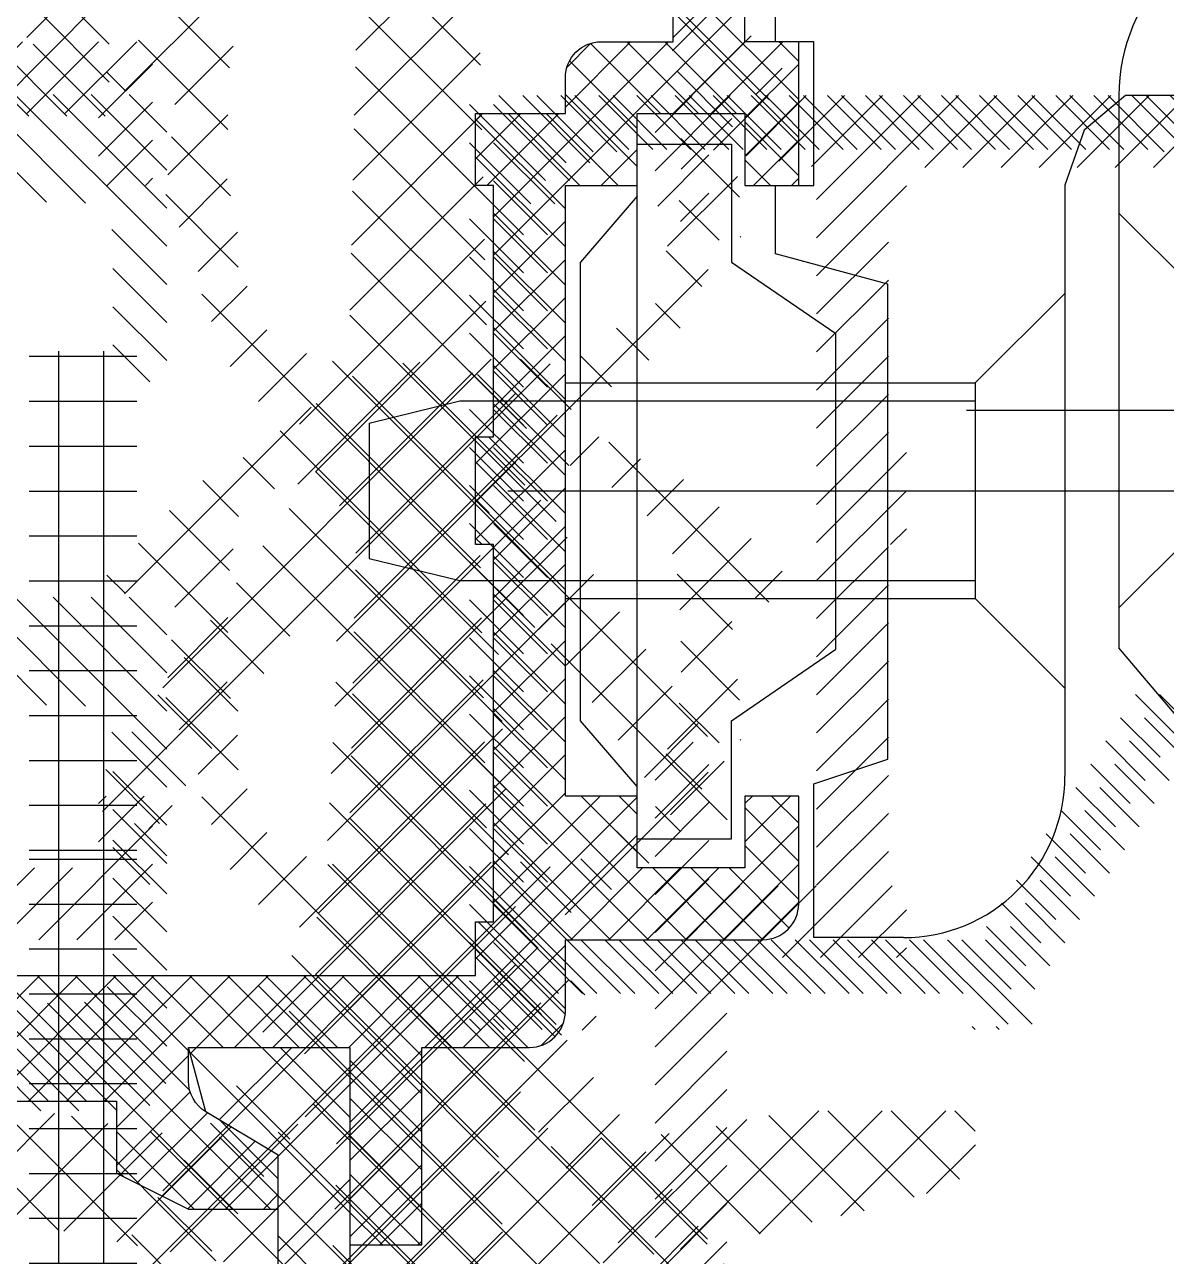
# Model space of a CAD drawing. Extents: x -0.04 to 2.29, y -0.5 to 2.03.
# Drawn here: x 1.30544 to 1.33724, y 0.11968 to 0.15398 of the extents above; entities that cross this region are included whole.
import ezdxf

# ---------------------------------------------------------------- set-up
doc = ezdxf.new("R2010")
doc.units = 0
doc.header["$LTSCALE"] = 0.1
for name, pattern in [('AUSGEZOGEN', [0]), ('USM-S25', [0]), ('USM-STRPUKLEIN', [0])]:
    doc.linetypes.add(name, pattern=pattern)
doc.layers.get('0').update_dxf_attribs({"linetype": 'AUSGEZOGEN'})
for name, color, linetype in [('AUSSEN35', 2, 'AUSGEZOGEN'), ('AUSSEN50', 1, 'AUSGEZOGEN'), ('SCHRAFF', 4, 'AUSGEZOGEN'), ('USM-SKLEIN25', 3, 'USM-S25'), ('USM-SPKLEIN25', 3, 'USM-STRPUKLEIN')]:
    doc.layers.add(name, color=color, linetype=linetype)

# ---------------------------------------------------------------- blocks, each defined once
blk = doc.blocks.new('*X')
at = {"color": 0}
for p, q in [((0.5449999999999999, 0.7433434521228264), (0.5476565478771731, 0.7459999999999997)), ((0.54715628036325, 0.7444390723142967), (0.548717208048953, 0.7459999999999997)), ((0.548277868220733, 0.7444999999999998), (0.5497778682207328, 0.7459999999999997)), ((0.5493385283925127, 0.7444999999999998), (0.5508385283925126, 0.7459999999999997)), ((0.5503991885642926, 0.7444999999999998), (0.5518991885642924, 0.7459999999999997)), ((0.5514598487360723, 0.7444999999999998), (0.5529598487360723, 0.7459999999999997)), ((0.5525205089078522, 0.7444999999999998), (0.554020508907852, 0.7459999999999997)), ((0.5535811690796321, 0.7444999999999998), (0.5550811690796319, 0.7459999999999997)), ((0.5546418292514118, 0.7444999999999997), (0.5561418292514118, 0.7459999999999997)), ((0.5557024894231917, 0.7444999999999997), (0.5572024894231915, 0.7459999999999997)), ((0.5567631495949714, 0.7444999999999997), (0.5582631495949714, 0.7459999999999997)), ((0.5578238097667513, 0.7444999999999997), (0.5593238097667512, 0.7459999999999997)), ((0.5588844699385311, 0.7444999999999997), (0.560384469938531, 0.7459999999999997)), ((0.5599451301103109, 0.7444999999999997), (0.5614451301103108, 0.7459999999999997)), ((0.5610057902820907, 0.7444999999999997), (0.5625057902820907, 0.7459999999999997)), ((0.5620664504538705, 0.7444999999999997), (0.5635664504538704, 0.7459999999999997)), ((0.5630629122909558, 0.7444358016653052), (0.5646271106256503, 0.7459999999999997)), ((0.5638143710658259, 0.7441266002683954), (0.5656877707974302, 0.7459999999999997)), ((0.5643876129195093, 0.743639181950299), (0.5664999999999999, 0.7457515690307895)), ((0.5647966692248308, 0.7429875780838407), (0.5664999999999999, 0.7446909088590097)), ((0.5649967711091427, 0.7421270197963727), (0.5664999999999999, 0.7436302486872299)), ((0.565, 0.7410695885154501), (0.5664999999999999, 0.7425695885154501)), ((0.565, 0.7400089283436703), (0.5664999999999999, 0.7415089283436702)), ((0.565, 0.7389482681718905), (0.5664999999999999, 0.7404482681718905)), ((0.565, 0.7378876080001107), (0.5664999999999999, 0.7393876080001106)), ((0.565, 0.7368269478283309), (0.5664999999999999, 0.7383269478283307)), ((0.565, 0.735766287656551), (0.5664999999999999, 0.737266287656551)), ((0.565, 0.7347056274847713), (0.5664999999999999, 0.7362056274847711)), ((0.565, 0.7336449673129914), (0.5664999999999999, 0.7351449673129913)), ((0.565, 0.7325843071412116), (0.5664999999999999, 0.7340843071412115)), ((0.565, 0.7315236469694318), (0.5664999999999999, 0.7330236469694317)), ((0.565, 0.730462986797652), (0.5664999999999999, 0.7319629867976518)), ((0.565, 0.7294023266258722), (0.5664999999999999, 0.7309023266258721)), ((0.565, 0.7283416664540924), (0.5664999999999999, 0.7298416664540922)), ((0.4636, 0.7277043827731754), (0.4656, 0.7297043827731754)), ((0.5466271106256503, 0.7279999999999996), (0.5479512475958964, 0.7293241369702458)), ((0.565, 0.7272810062823125), (0.5664999999999999, 0.7287810062823123)), ((0.4636, 0.7266437226013956), (0.4656, 0.7286437226013956)), ((0.5472691277033421, 0.7275813569059116), (0.5483662885326799, 0.7286785177352494)), ((0.5476841686401256, 0.7269357376709152), (0.5487813294694632, 0.728032898500253)), ((0.4637169375703842, 0.7256999999999999), (0.465716937570384, 0.7276999999999998)), ((0.464777597742164, 0.7256999999999999), (0.4667775977421638, 0.7276999999999998)), ((0.4658382579139438, 0.7256999999999999), (0.4678382579139437, 0.7276999999999998)), ((0.565, 0.7262203461105328), (0.5664999999999999, 0.7277203461105326)), ((0.5480992095769089, 0.7262901184359188), (0.5491963704062467, 0.7273872792652565)), ((0.5485142505136924, 0.7256444992009224), (0.54961141134303, 0.7267416600302601)), ((0.5650000000000001, 0.7251596859387529), (0.5664999999999999, 0.7266596859387527)), ((0.5489292914504758, 0.724998879965926), (0.5500264522798135, 0.7260960407952637)), ((0.5493443323872592, 0.7243532607309296), (0.5504414932165969, 0.7254504215602673)), ((0.5650000000000001, 0.7240990257669732), (0.5664999999999999, 0.7255990257669729)), ((0.5497593733240427, 0.7237076414959333), (0.5508565341533803, 0.7248048023252709)), ((0.5629616344048064, 0.7209999999999996), (0.5664999999999999, 0.7245383655951931)), ((0.550174414260826, 0.7230620222609369), (0.5512715750901637, 0.7241591830902745)), ((0.5505894551976095, 0.7224164030259403), (0.5516866160269471, 0.7235135638552781)), ((0.5640222945765863, 0.7209999999999996), (0.5664999999999999, 0.7234777054234133)), ((0.5510044961343928, 0.721770783790944), (0.5521016569637305, 0.7228679446202816)), ((0.5514195370711763, 0.7211251645559476), (0.5527943725152283, 0.7224999999999997)), ((0.5515, 0.7201449673129915), (0.5538550326870081, 0.7224999999999997)), ((0.553415692858788, 0.7209999999999996), (0.554915692858788, 0.7224999999999996)), ((0.5544763530305679, 0.7209999999999996), (0.5559763530305678, 0.7224999999999996)), ((0.5555370132023476, 0.7209999999999996), (0.5570370132023476, 0.7224999999999996)), ((0.5565976733741275, 0.7209999999999996), (0.5580976733741274, 0.7224999999999996)), ((0.5576583335459073, 0.7209999999999996), (0.5591583335459072, 0.7224999999999996)), ((0.5587189937176871, 0.7209999999999996), (0.560218993717687, 0.7224999999999996)), ((0.5597796538894669, 0.7209999999999996), (0.5612796538894668, 0.7224999999999996)), ((0.5608403140612468, 0.7209999999999996), (0.5623403140612466, 0.7224999999999996)), ((0.5619009742330265, 0.7209999999999996), (0.5634009742330265, 0.7224999999999996)), ((0.5645, 0.7204170452516336), (0.5664999999999999, 0.7224170452516334)), ((0.5651436149201459, 0.7199999999999996), (0.5664999999999999, 0.7213563850798537)), ((0.5662042750919256, 0.7199999999999996), (0.5664999999999999, 0.7202957249080738)), ((0.552415692858788, 0.7199999999999996), (0.5525, 0.7200843071412117)), ((0.4583468182474593, 0.7154504385222095), (0.4549483300650468, 0.7188489267046221)), ((0.4508019749959454, 0.7159670179409007), (0.4533395476211936, 0.7185045905661488)), ((0.4520205157576945, 0.7154177917496833), (0.4554206952928727, 0.7188179712848616)), ((0.4571830386741578, 0.7148464511425446), (0.4534836746315228, 0.7185458151851797)), ((0.4530195629214988, 0.7146490719605213), (0.4568273452061511, 0.7184568542451737)), ((0.4567321585402022, 0.7135295643235339), (0.4522758201808042, 0.7179859026829319)), ((0.4532585559623614, 0.7131202980484175), (0.4578351505022802, 0.7176968925883364)), ((0.4631725953034403, 0.712392428419195), (0.4579718987630448, 0.7175931249595906)), ((0.4567731970011139, 0.7117207589096559), (0.4511187944885599, 0.7173751614222099)), ((0.4532175175014498, 0.7113114926345395), (0.4588402360986932, 0.7169342112317829)), ((0.4452277599747901, 0.7121605698727117), (0.4496860941518157, 0.7166189040497373)), ((0.4507591710169028, 0.7159670179409007), (0.4499617687963155, 0.7167644201614878)), ((0.4496042476204484, 0.7153541743843886), (0.4488047431040711, 0.7161536789007659)), ((0.4589980765670965, 0.7153242847472199), (0.4598682281605053, 0.7161944363406287)), ((0.4486194384401037, 0.7145712166117671), (0.4476063156091842, 0.7155843394426865)), ((0.4599956956939, 0.714554136921057), (0.4609911819969395, 0.7155496232240965)), ((0.4479083971191758, 0.7135144909797285), (0.4466079409141839, 0.7148149471847204)), ((0.46025137542064, 0.7130420496948306), (0.46192254365897, 0.7147132179331606)), ((0.4477043008811754, 0.7119508202647625), (0.445720171819875, 0.7139349493260629)), ((0.4602999695011929, 0.7113228768224171), (0.4627849172068361, 0.7138078245280604)), ((0.4568142354620255, 0.7099119534957777), (0.4532662615270531, 0.7134599274307503)), ((0.4617753380043154, 0.7120219187653535), (0.4601488453579645, 0.7136484114117044)), ((0.4456003319750333, 0.7122870222179383), (0.4448577982720089, 0.7130295559209626)), ((0.4531764790405381, 0.7095026872206615), (0.4567426119761298, 0.7130688201562532)), ((0.4462351493435385, 0.7114001922884937), (0.4477807485680528, 0.7129457915130081)), ((0.4631467644477208, 0.7124019048159786), (0.4636649727990169, 0.7129201131672749)), ((0.462, 0.7080731598529185), (0.4662268401470816, 0.7123)), ((0.462, 0.7091338200246983), (0.4651661799753017, 0.7123)), ((0.462, 0.7101944801964781), (0.4641055198035219, 0.7123)), ((0.462, 0.711255140368258), (0.4630448596317421, 0.7123)), ((0.4642577022590593, 0.709270201940198), (0.4672875003188614, 0.7123)), ((0.4653481604906411, 0.7093), (0.4683481604906412, 0.7123)), ((0.447671308351529, 0.7102160458414426), (0.4462577859155402, 0.7116295682774315)), ((0.4568552739229372, 0.7081031480818998), (0.453227043928212, 0.711731378076625)), ((0.4619688965646805, 0.710060593252022), (0.4602930151299073, 0.7117364746867954)), ((0.4531354405796265, 0.7076938818067834), (0.4567818295749709, 0.7113402708021279)), ((0.4460415907831733, 0.7094388667751622), (0.447677486715845, 0.7110747627078339)), ((0.4602227476267288, 0.7094778879949867), (0.461864392342531, 0.7111195327107889)), ((0.4480461594336739, 0.7080734278063313), (0.4460989994496444, 0.7100205877903609)), ((0.4568963123838489, 0.7062943426680218), (0.4531878263293709, 0.7100028287224999)), ((0.4616538354751409, 0.7086078873885951), (0.4603119262688621, 0.7099497965948741)), ((0.4530944021187148, 0.7058850763929054), (0.456821047173812, 0.7096117214480027)), ((0.4466138593956351, 0.7082433684346576), (0.4477212229987888, 0.7093507320378113)), ((0.4600089685338812, 0.7074963419491727), (0.4620231788084267, 0.7095105522237183)), ((0.462, 0.7070124996811387), (0.463529798059802, 0.7085422977409407)), ((0.4460271562173256, 0.7083246640697133), (0.4460067563197773, 0.7083450639672616)), ((0.4583041527302104, 0.7031187353686938), (0.4531486087305298, 0.7082742793683746)), ((0.4611190389753979, 0.7073749169353721), (0.4600309591666591, 0.7084629967441107)), ((0.4470919071260513, 0.7069536492121075), (0.4480842337588185, 0.7079459758448746)), ((0.4519811204162599, 0.7030040277374842), (0.4568602647726531, 0.7078831720938774)), ((0.4508963243763797, 0.7034554959106593), (0.4469206490306015, 0.7074311712564373)), ((0.462, 0.7059518395093588), (0.4634999999999999, 0.7074518395093587)), ((0.4607498376097325, 0.7059763513480709), (0.4597600905271421, 0.7069660984306614)), ((0.4517405671164073, 0.6974601735787325), (0.4610247847554799, 0.7067443912178051)), ((0.4578496327129248, 0.701805488433013), (0.4531093911316886, 0.7065457300142494)), ((0.4476982942511333, 0.7057922693842231), (0.4483836348840495, 0.7064776100171393)), ((0.4511541408655692, 0.7004092812338271), (0.4568994823714942, 0.7061546227397522)), ((0.462, 0.704891179337579), (0.4634999999999999, 0.706391179337579)), ((0.448572925365268, 0.7048991335453915), (0.4494656584988293, 0.7057918666789527)), ((0.4602338931834438, 0.7047245288213932), (0.4592078555030805, 0.7057505665017566)), ((0.4624694808342007, 0.7042999999999999), (0.4634999999999999, 0.7053305191657991)), ((0.4637500000000001, 0.69115), (0.4637500000000001, 0.7051500000000002)), ((0.4650000000000001, 0.69115), (0.4650000000000001, 0.7051500000000002)), ((0.4469381670636737, 0.6944255404789652), (0.4573848874255217, 0.7048722608408132)), ((0.44960562145021, 0.7041640626773671), (0.4504596226092104, 0.7050180638363673)), ((0.450736747738223, 0.7035274220124136), (0.4521412781005576, 0.7049319523747483)), ((0.4637877620600399, 0.6923318251799653), (0.4513210274908481, 0.7047985597491573)), ((0.4621099191364286, 0.6957774350565429), (0.4529612677482505, 0.7049260864447211)), ((0.4594423446760131, 0.7037483103758577), (0.4581054172340473, 0.7050852378178234)), ((0.4628341368776555, 0.7049999999999998), (0.4658341368776555, 0.7049999999999998)), ((0.4628341368776555, 0.7037499999999999), (0.4658341368776555, 0.7037499999999999)), ((0.4628341368776555, 0.7024999999999999), (0.4658341368776555, 0.7024999999999999)), ((0.4572733204501551, 0.6970784998368839), (0.4522767419916371, 0.7020750782954018)), ((0.4527568021033895, 0.6967086416127484), (0.4578513513877061, 0.701803190897065)), ((0.4573194869038818, 0.6952645664301907), (0.4515760559079031, 0.7010079974261695)), ((0.4628341368776555, 0.7012499999999999), (0.4658341368776555, 0.7012499999999999)), ((0.4526582039537919, 0.6948422765101844), (0.4585892906942919, 0.7007733632506844)), ((0.4574180850534794, 0.6933982013276266), (0.4508452851422662, 0.6999710012388399)), ((0.4628341368776555, 0.7), (0.4658341368776555, 0.7)), ((0.4525596058041943, 0.6929759114076204), (0.4593200614599288, 0.6997363670633548)), ((0.4516430846442736, 0.6974054347838661), (0.4501145143766294, 0.6989340050515105)), ((0.4585670465713991, 0.6972155852218589), (0.4600508322255656, 0.6986993708760254)), ((0.4628341368776555, 0.6987499999999999), (0.4658341368776555, 0.6987499999999999)), ((0.4508714279290117, 0.6964093245461617), (0.4493837436109925, 0.6978970088641809)), ((0.4592927785895737, 0.6961735502870671), (0.4607816029912025, 0.6976623746886959)), ((0.4628341368776555, 0.6974999999999999), (0.4658341368776555, 0.6974999999999999)), ((0.4463853714817747, 0.6921049779440999), (0.4512883467929651, 0.6970079532552902)), ((0.4501456959108371, 0.69536728961137), (0.4486529728453556, 0.6968600126768515)), ((0.4600185106077483, 0.6951315153522754), (0.4615123737568394, 0.6966253785013664)), ((0.457516683203077, 0.6915318362250626), (0.4527358816290378, 0.6963126377991019)), ((0.4628341368776555, 0.6962499999999999), (0.4658341368776555, 0.6962499999999999)), ((0.4524815388307581, 0.6911300774812179), (0.4572841886519259, 0.6959327273023856)), ((0.4494199638926625, 0.6943252546765781), (0.4479222020797187, 0.6958230164895219)), ((0.460744242625923, 0.6940894804174835), (0.4622431445224763, 0.695588382314037)), ((0.4628341368776555, 0.695), (0.4658341368776555, 0.695)), ((0.4486942318744879, 0.6932832197417864), (0.4471914313140818, 0.6947860203021925)), ((0.4577826201823952, 0.6894981322927782), (0.4526471784177739, 0.6946335740573994)), ((0.4614699746440976, 0.6930474454826918), (0.4629739152881132, 0.6945513861267074)), ((0.4516485898634058, 0.6885293615608992), (0.4573728918631898, 0.6942536635606832)), ((0.4479684998563133, 0.6922411848069946), (0.446469412602877, 0.693740272060431)), ((0.4621957066622722, 0.6920054105479), (0.4636912372225558, 0.6935009411081837)), ((0.4628341368776555, 0.6937499999999999), (0.4658341368776555, 0.6937499999999999)), ((0.459319798518685, 0.686193187003522), (0.45255847520651, 0.6929545103156971)), ((0.4509993255281535, 0.6861123302726805), (0.4574615950744537, 0.6925745998189807)), ((0.4624959961059517, 0.6918558241810873), (0.4618499303751317, 0.6925018899119073)), ((0.4628341368776555, 0.6924999999999999), (0.4658341368776555, 0.6924999999999999)), ((0.462, 0.6911025971044413), (0.4628974028955588, 0.6920000000000001)), ((0.4619999999999999, 0.6900419369326615), (0.4634999999999999, 0.6915419369326614)), ((0.4581569498153308, 0.6855882687539099), (0.4524798616804688, 0.6912653568887719)), ((0.4628341368776555, 0.6912499999999999), (0.4658341368776555, 0.6912499999999999)), ((0.4520322188799634, 0.685377456671524), (0.4575151172376221, 0.6908603550291826)), ((0.4619999999999999, 0.6889812767608816), (0.4634999999999999, 0.6904812767608817)), ((0.4581443079324454, 0.6838331436838287), (0.4522843231743731, 0.6896931284419011)), ((0.4484309769936944, 0.6800084478322886), (0.4578178991147374, 0.6893953699533316)), ((0.4619999999999999, 0.6879206165891018), (0.4634999999999999, 0.6894206165891018)), ((0.449943533163929, 0.6797532370495569), (0.4585127823846894, 0.6883224862703172)), ((0.4604134336519525, 0.6797962510113553), (0.4516624959010012, 0.6885471887623067)), ((0.4619999999999999, 0.6868599564173219), (0.4634999999999999, 0.688359956417322)), ((0.458835772485131, 0.6796061452252106), (0.4507866383315468, 0.6876552793787949)), ((0.4503548580814601, 0.6872356297789535), (0.4507376447720156, 0.6876184164695089)), ((0.4515211943307506, 0.6795631312634121), (0.4594416086754941, 0.6874835456081556)), ((0.4619999999999999, 0.685799296245542), (0.4636592618400998, 0.687458558085642)), ((0.4620276859534693, 0.6847663220272316), (0.4642847950250258, 0.6870234310987883)), ((0.4624724809167376, 0.6841504568187201), (0.4653220240980175, 0.687)), ((0.4633826842697972, 0.6839999999999999), (0.4663826842697973, 0.687)), ((0.4504282175261553, 0.6862459332312199), (0.4500341802086494, 0.6866399705487257)), ((0.464443344441577, 0.6839999999999999), (0.4665, 0.6860566555584229)), ((0.4655040046133568, 0.6839999999999999), (0.4675040046133569, 0.686)), ((0.45725436841462, 0.6794197823427551), (0.4521450279623325, 0.6845291227950426)), ((0.453117374818884, 0.6793915447985791), (0.4579220243699244, 0.6841961943496195)), ((0.4394829885982119, 0.6834348281075708), (0.4400481604906411, 0.6839999999999999)), ((0.4399114535955485, 0.682095526151941), (0.4418159274436074, 0.6839999999999999)), ((0.4432253636627576, 0.681074418423853), (0.4402997820866107, 0.6839999999999999)), ((0.4411790085040101, 0.6815953141074362), (0.4435836943965738, 0.6839999999999999)), ((0.4454933107727872, 0.6805742382667896), (0.4420675490395771, 0.6839999999999999)), ((0.4425703406087406, 0.6812188792592003), (0.4452240183940972, 0.683872557044557)), ((0.4476853756358487, 0.6801499403566945), (0.4438353159925434, 0.6839999999999999)), ((0.4606264794917626, 0.6798295816595922), (0.4646512362770573, 0.683854338444887)), ((0.4628082874169694, 0.6802436226318327), (0.4665646647851366, 0.6839999999999999)), ((0.4650198424159204, 0.6806874106778172), (0.468332431738103, 0.6839999999999999)), ((0.4677573665959067, 0.6812911528322331), (0.4651249908571297, 0.6839235285710101)), ((0.4440186851266559, 0.6808994568241492), (0.4466905205127181, 0.6835712922102114)), ((0.4498370100178476, 0.6797660729276619), (0.4458386804465456, 0.6837644024989641)), ((0.4555939482763749, 0.679312435528034), (0.4513869455928444, 0.6835194382115645)), ((0.4619052063764282, 0.6800722452398462), (0.4583448838171522, 0.6836325677991222)), ((0.4663090220779915, 0.6809717303971821), (0.463635542491635, 0.6836452099835384)), ((0.4454670296445712, 0.6805800343890982), (0.4482284296563926, 0.6833414344009197)), ((0.4469451709624984, 0.680290408754059), (0.4499014936500739, 0.6832467314416345)), ((0.4518469746740514, 0.6795238752244246), (0.4480005683265962, 0.68337028157188)), ((0.4537988356888507, 0.6793397811625919), (0.4498914850091409, 0.6832471318423016)), ((0.4548060325013052, 0.679312435528034), (0.4588991324249269, 0.6834055354516557)), ((0.4566340251115777, 0.6793726611853401), (0.4605251640205548, 0.6832638000943172)), ((0.4586078065542935, 0.6795786756750894), (0.4624573898027558, 0.6834282589235519)), ((0.4633910124076242, 0.6803542061616165), (0.4604831012182847, 0.6832621173509559)), ((0.4648606775600762, 0.6806523079621309), (0.4621266039775796, 0.6833863815446275)), ((0.4408323018913345, 0.6816997132423096), (0.4394735800654812, 0.683058435068163)), ((1.063, 0.1518929124411333), (1.0665, 0.1553929124411334)), ((1.305500000000001, 0.1536230534471145), (1.307500000000001, 0.1556230534471145)), ((1.063, 0.1508322522693534), (1.0665, 0.1543322522693535)), ((1.300500000000001, 0.1475623932753347), (1.307500000000001, 0.1545623932753346)), ((1.063, 0.1529535726129131), (1.063546427387087, 0.1534999999999999)), ((1.064728407902426, 0.1514999999999999), (1.066728407902426, 0.1534999999999999)), ((1.065789068074206, 0.1514999999999999), (1.067789068074206, 0.1534999999999999)), ((1.066849728245986, 0.1514999999999999), (1.068802786619441, 0.1534530583734551)), ((1.300500000000001, 0.1486230534471146), (1.305376946552886, 0.1534999999999999)), ((1.302500000000001, 0.1516837136188945), (1.304316286381106, 0.1534999999999999)), ((1.302541831755076, 0.1527862055457492), (1.303213794454251, 0.153458168244925)), ((1.305498266896446, 0.1514999999999999), (1.307500000000001, 0.1535017331035548)), ((1.306558927068225, 0.1514999999999999), (1.308558927068225, 0.1534999999999999)), ((1.0675, 0.1510896115822341), (1.069381873849756, 0.1529714854319907)), ((1.307500000000001, 0.1513804127599953), (1.309000000000001, 0.1528804127599953)), ((1.0675, 0.1500289514104542), (1.0695, 0.1520289514104542)), ((1.323, 0.1499098500115178), (1.325090149988482, 0.1519999999999997)), ((1.323, 0.1509705101832977), (1.324029489816702, 0.1519999999999997)), ((1.324629265851653, 0.150478455691391), (1.326150810160262, 0.1519999999999997)), ((1.325538403141751, 0.1503269328097082), (1.327211470332042, 0.1519999999999997)), ((1.326447540431847, 0.1501754099280254), (1.328272130503822, 0.1519999999999997)), ((1.327356677721944, 0.1500238870463426), (1.329332790675601, 0.1519999999999997)), ((1.3275, 0.1480458889808386), (1.331454111019161, 0.1519999999999997)), ((1.3275, 0.1491065491526184), (1.330393450847381, 0.1519999999999997)), ((1.330514771190941, 0.1499999999999996), (1.332514771190941, 0.1519999999999997)), ((1.331575431362721, 0.1499999999999996), (1.333575431362721, 0.1519999999999997)), ((1.3326360915345, 0.1499999999999996), (1.334636091534501, 0.1519999999999998)), ((1.33369675170628, 0.1499999999999996), (1.33569675170628, 0.1519999999999998)), ((1.33475741187806, 0.1499999999999996), (1.33675741187806, 0.1519999999999998)), ((1.33581807204984, 0.1499999999999996), (1.33781807204984, 0.1519999999999998)), ((1.33687873222162, 0.1499999999999996), (1.33887873222162, 0.1519999999999998)), ((1.307500000000001, 0.1503197525882154), (1.309000000000001, 0.1518197525882154)), ((1.063, 0.1497715920975736), (1.0645, 0.1512715920975738)), ((1.068031708761325, 0.1494999999999999), (1.070031708761325, 0.1514999999999999)), ((1.069092368933105, 0.1494999999999999), (1.071092368933105, 0.1514999999999999)), ((1.0695, 0.1488469708951148), (1.072, 0.1513469708951147)), ((1.300000000000001, 0.1502443737906743), (1.301255626209326, 0.1514999999999999)), ((1.300000000000001, 0.1513050339624541), (1.300194966037546, 0.1514999999999999)), ((1.300316286381106, 0.1494999999999999), (1.302316286381106, 0.1514999999999999)), ((1.307740907583565, 0.1494999999999999), (1.309000000000001, 0.1507590924164356)), ((1.0695, 0.147786310723335), (1.072, 0.1502863107233349)), ((1.303498266896446, 0.1494999999999999), (1.304500000000001, 0.1505017331035549)), ((1.323075405080131, 0.1489245949198688), (1.3245, 0.1503491898397377)), ((1.063789068074206, 0.1494999999999999), (1.0645, 0.150210931925794)), ((1.308801567755345, 0.1494999999999999), (1.309000000000001, 0.1496984322446559)), ((1.323711470332042, 0.1484999999999999), (1.3245, 0.1492885296679579)), ((1.3275, 0.1469852288090588), (1.33, 0.149485228809059)), ((1.0695, 0.1467256505515553), (1.0715, 0.1487256505515554)), ((1.300500000000001, 0.1465017331035549), (1.302500000000001, 0.1485017331035549)), ((1.3275, 0.145924568637279), (1.3295, 0.1479245686372792)), ((1.0695, 0.1456649903797754), (1.0715, 0.1476649903797755)), ((1.300500000000001, 0.1454410729317752), (1.302500000000001, 0.1474410729317752)), ((1.3275, 0.1448639084654991), (1.3295, 0.1468639084654993)), ((1.0695, 0.1446043302079955), (1.0715, 0.1466043302079956)), ((1.300500000000001, 0.1443804127599953), (1.302500000000001, 0.1463804127599953)), ((1.3275, 0.1438032482937194), (1.3295, 0.1458032482937196)), ((1.0695, 0.1435436700362157), (1.0715, 0.1455436700362158)), ((1.300500000000001, 0.1433197525882154), (1.302500000000001, 0.1453197525882154)), ((1.3275, 0.1427425881219396), (1.3295, 0.1447425881219397)), ((1.0695, 0.142483009864436), (1.0715, 0.1444830098644361)), ((1.300000000000001, 0.1417590924164356), (1.302500000000001, 0.1442590924164356)), ((1.0695, 0.1414223496926561), (1.0715, 0.1434223496926562)), ((1.3275, 0.1416819279501597), (1.3295, 0.1436819279501599)), ((1.300000000000001, 0.1406984322446559), (1.302500000000001, 0.1431984322446559)), ((1.0695, 0.1403616895208763), (1.071638310479124, 0.1424999999999999)), ((1.3275, 0.1406212677783799), (1.3295, 0.14262126777838)), ((1.300000000000001, 0.139637772072876), (1.302500000000001, 0.142137772072876)), ((1.3275, 0.1395606076066001), (1.33, 0.1420606076066002)), ((1.0695, 0.1393010293490964), (1.072, 0.1418010293490964)), ((1.300500000000001, 0.1390771119010961), (1.302500000000001, 0.1410771119010961)), ((1.3275, 0.1384999474348203), (1.33, 0.1409999474348204)), ((1.0695, 0.1382403691773167), (1.072, 0.1407403691773166)), ((1.300500000000001, 0.1380164517293163), (1.302500000000001, 0.1400164517293163)), ((1.329560712736959, 0.1394999999999996), (1.33, 0.1399392872630405)), ((1.071820290994463, 0.1394999999999999), (1.072, 0.1396797090055368)), ((1.3275, 0.1374392872630404), (1.3295, 0.1394392872630405)), ((1.0695, 0.1371797090055368), (1.0715, 0.1391797090055368)), ((1.300500000000001, 0.1369557915575366), (1.302500000000001, 0.1389557915575366)), ((1.3275, 0.1363786270912606), (1.3295, 0.1383786270912606)), ((1.0695, 0.136119048833757), (1.0715, 0.138119048833757)), ((1.300500000000001, 0.1358951313857567), (1.302500000000001, 0.1378951313857567)), ((1.3275, 0.1353179669194809), (1.3295, 0.1373179669194809)), ((1.0695, 0.1350583886619771), (1.0715, 0.1370583886619771)), ((1.300500000000001, 0.1348344712139768), (1.302500000000001, 0.1368344712139768)), ((1.3275, 0.134257306747701), (1.3295, 0.1362573067477011)), ((1.0695, 0.1339977284901974), (1.0715, 0.1359977284901974)), ((1.300500000000001, 0.133773811042197), (1.302500000000001, 0.135773811042197)), ((1.3275, 0.1331966465759211), (1.3295, 0.1351966465759212)), ((1.0695, 0.1329370683184175), (1.0715, 0.1349370683184175)), ((1.300500000000001, 0.1327131508704173), (1.302500000000001, 0.1347131508704173)), ((1.3275, 0.1321359864041413), (1.3295, 0.1341359864041413)), ((1.066123591853362, 0.1284999999999999), (1.0715, 0.1338764081466377)), ((1.323, 0.1329392872630405), (1.32406071273696, 0.134)), ((1.300500000000001, 0.1316524906986374), (1.302500000000001, 0.1336524906986374)), ((1.323, 0.1318786270912607), (1.3245, 0.1333786270912604)), ((1.3275, 0.1310753262323616), (1.3295, 0.1330753262323616)), ((1.067184252025142, 0.1284999999999999), (1.0715, 0.1328157479748578)), ((1.063, 0.131740369177317), (1.063759630822683, 0.1324999999999999)), ((1.0675, 0.1309370683184177), (1.069062931681582, 0.1324999999999999)), ((1.0675, 0.1319977284901976), (1.068002271509802, 0.1324999999999999)), ((1.300000000000001, 0.1279705101832982), (1.3045, 0.1324705101832978)), ((1.300500000000001, 0.1305918305268576), (1.302500000000001, 0.1325918305268576)), ((1.300500000000001, 0.1295311703550777), (1.303468829644923, 0.1324999999999999)), ((1.307500000000001, 0.1322885296679582), (1.307711470332042, 0.1324999999999999)), ((1.307500000000001, 0.1312278694961785), (1.308772130503822, 0.1324999999999999)), ((1.063, 0.1306797090055372), (1.0645, 0.1321797090055372)), ((1.323, 0.1308179669194809), (1.3245, 0.1323179669194808)), ((1.068244912196922, 0.1284999999999999), (1.0715, 0.1317550878030781)), ((1.3275, 0.1300146660605817), (1.3295, 0.1320146660605818)), ((1.298590149988482, 0.1254999999999999), (1.3045, 0.131409850011518)), ((1.305832790675602, 0.1284999999999999), (1.309, 0.1316672093243985)), ((1.063, 0.1296190488337573), (1.0645, 0.1311190488337574)), ((1.323, 0.1297573067477011), (1.3245, 0.1312573067477009)), ((1.069305572368701, 0.1284999999999999), (1.0715, 0.1306944276312983)), ((1.326545994111198, 0.128), (1.3295, 0.1309540058888019)), ((1.063264301818195, 0.1288226904801721), (1.064941611338023, 0.1304999999999999)), ((1.064002271509802, 0.1284999999999999), (1.066002271509802, 0.1304999999999999)), ((1.065062931681582, 0.1284999999999999), (1.067062931681582, 0.1304999999999999)), ((1.302650810160262, 0.1284999999999999), (1.304650810160262, 0.1304999999999999)), ((1.303711470332042, 0.1284999999999999), (1.305711470332042, 0.1304999999999999)), ((1.304772130503822, 0.1284999999999999), (1.306772130503822, 0.1304999999999999)), ((1.306893450847382, 0.1284999999999999), (1.309, 0.1306065491526186)), ((1.323, 0.1286966465759212), (1.3245, 0.130196646575921)), ((1.323, 0.1255146660605817), (1.327485333939418, 0.1299999999999999)), ((1.323, 0.1265753262323616), (1.326424673767638, 0.1299999999999999)), ((1.323, 0.1276359864041413), (1.325364013595859, 0.1299999999999999)), ((1.327606654282978, 0.1279999999999999), (1.329606654282978, 0.1299999999999999)), ((1.0695, 0.1276337674595186), (1.0715, 0.1296337674595184)), ((1.307954111019161, 0.1284999999999999), (1.309, 0.1295458889808388)), ((1.328667314454758, 0.1279999999999999), (1.33, 0.1293326855452424)), ((1.0695, 0.1265731072877387), (1.071926892712261, 0.1289999999999998)), ((1.299650810160262, 0.1254999999999999), (1.3025, 0.128349189839738)), ((1.329727974626538, 0.1279999999999999), (1.33, 0.1282720253734625)), ((1.069786697049607, 0.1257991441655656), (1.072, 0.1280124471159589)), ((1.070548213055821, 0.1254999999999999), (1.072548213055821, 0.1274999999999999)), ((1.071608873227601, 0.1254999999999999), (1.073608873227601, 0.1274999999999999)), ((1.072669533399381, 0.1254999999999999), (1.074669533399381, 0.1274999999999999)), ((1.0735, 0.1242091462570599), (1.07679085374294, 0.1274999999999999)), ((1.0735, 0.1252698064288398), (1.07573019357116, 0.1274999999999999)), ((1.07585151391472, 0.1254999999999999), (1.07785151391472, 0.1274999999999999)), ((1.0769121740865, 0.1254999999999999), (1.0789121740865, 0.1274999999999999)), ((1.077715474945399, 0.121), (1.084215474945399, 0.1274999999999999)), ((1.077972834258279, 0.1254999999999999), (1.07997283425828, 0.1274999999999999)), ((1.078776135117179, 0.121), (1.085276135117179, 0.1274999999999999)), ((1.079033494430059, 0.1254999999999999), (1.081033494430059, 0.1274999999999999)), ((1.079967275058922, 0.1243124602853029), (1.083154814773619, 0.1274999999999999)), ((1.08, 0.1254058453981609), (1.082094154601839, 0.1274999999999999)), ((1.082836795288959, 0.124), (1.086336795288958, 0.1274999999999999)), ((1.083897455460738, 0.124), (1.087397455460738, 0.1274999999999999)), ((1.281362227927125, 0.121), (1.287862227927125, 0.1274999999999999)), ((1.282422888098905, 0.121), (1.288922888098904, 0.1274999999999999)), ((1.286483548270684, 0.124), (1.289983548270684, 0.1274999999999999)), ((1.287544208442464, 0.124), (1.291044208442464, 0.1274999999999999)), ((1.288604868614244, 0.124), (1.292104868614244, 0.1274999999999999)), ((1.289665528786024, 0.124), (1.293165528786024, 0.1274999999999999)), ((1.292226188957804, 0.1254999999999999), (1.294226188957804, 0.1274999999999999)), ((1.293286849129583, 0.1254999999999999), (1.295286849129583, 0.1274999999999999)), ((1.294347509301363, 0.1254999999999999), (1.296347509301363, 0.1274999999999999)), ((1.295408169473143, 0.1254999999999999), (1.297408169473143, 0.1274999999999999)), ((1.296468829644923, 0.1254999999999999), (1.298468829644923, 0.1274999999999999)), ((1.2965, 0.1244705101832978), (1.299529489816702, 0.1274999999999999)), ((1.300711470332042, 0.1254999999999999), (1.3025, 0.1272885296679581)), ((1.323, 0.1244540058888019), (1.325, 0.1264540058888015)), ((1.301827162362015, 0.1255550318581929), (1.302444968141808, 0.1261728376379856)), ((1.0755, 0.1235574958276104), (1.07744250417239, 0.1254999999999999)), ((1.0755, 0.1209058453981609), (1.079964992710771, 0.1253708381089315)), ((1.29, 0.1232738110421969), (1.292, 0.1252738110421968)), ((1.292048232331136, 0.125322043373332), (1.292226188957804, 0.1254999999999999)), ((1.292861149617033, 0.1234833102297804), (1.294877839387253, 0.1254999999999999)), ((1.2965, 0.1234098500115179), (1.2985, 0.1254098500115179)), ((1.323, 0.123393345717022), (1.325, 0.1253933457170216)), ((1.0735, 0.1231484860852801), (1.0755, 0.12514848608528)), ((1.29, 0.1222131508704172), (1.292047742742482, 0.124260893612899)), ((1.2945, 0.1224705101832979), (1.2965, 0.1244705101832977)), ((1.2965, 0.1223491898397381), (1.2985, 0.124349189839738)), ((1.323, 0.1223326855452423), (1.325, 0.1243326855452419)), ((1.0735, 0.1220878259135002), (1.0755, 0.1240878259135002)), ((1.0775, 0.121845185226381), (1.079137036934047, 0.1234822221604283)), ((1.290565006200909, 0.1217174968995458), (1.292529693313352, 0.123682184011989)), ((1.079836795288959, 0.121), (1.082, 0.1231632047110414)), ((1.291272112982096, 0.1213639435089525), (1.293192605920715, 0.1232844364475716)), ((1.2965, 0.1212885296679582), (1.2985, 0.1232885296679582)), ((1.323, 0.1212720253734624), (1.325, 0.1232720253734621)), ((1.0735, 0.1210271657417205), (1.0755, 0.1230271657417205)), ((1.291979219763282, 0.1210103901183592), (1.293855518528077, 0.1228866888831541)), ((1.293029489816703, 0.121), (1.2945, 0.1224705101832978)), ((1.081794910921477, 0.1218974554607383), (1.082, 0.1221025445392617)), ((1.2965, 0.1202278694961785), (1.2985, 0.1222278694961784)), ((1.323, 0.1202113652016825), (1.325, 0.1222113652016823)), ((1.073533494430059, 0.1199999999999999), (1.0755, 0.1219665055699406)), ((1.2945, 0.1198188597538484), (1.2965, 0.1218188597538482)), ((1.294090149988482, 0.121), (1.2945, 0.1214098500115179)), ((1.297332790675602, 0.1199999999999999), (1.2985, 0.1211672093243986)), ((1.323, 0.1191507050299027), (1.325, 0.1211507050299025)), ((1.074594154601839, 0.1199999999999999), (1.0755, 0.1209058453981607)), ((1.073245805031289, 0.116), (1.0775, 0.1202541949687111)), ((1.298393450847382, 0.1199999999999999), (1.2985, 0.1201065491526187)), ((1.323, 0.118090044858123), (1.325, 0.1200900448581228))]:
    blk.add_line(p, q, dxfattribs=at)

msp = doc.modelspace()

# ---------------------------------------------------------------- linework, layer by layer
at = {"layer": 'AUSSEN35', "color": 0}
msp.add_lwpolyline([(1.314500000000001, 0.1184999999999999), (1.3165, 0.118), (1.327000000000001, 0.118, -0.4142135623730518), (1.327500000000001, 0.1175), (1.327500000000001, 0.1165, -0.4142135623731291), (1.327000000000001, 0.116), (1.316500000000001, 0.116), (1.314500000000001, 0.1155000000000001), (1.314500000000001, 0.1015000000000001), (1.310000000000001, 0.1015000000000001), (1.310485504244573, 0.1032913025467435), (1.312500000000001, 0.1045), (1.312500000000001, 0.1225), (1.310485504244573, 0.1237086974532566), (1.310000000000001, 0.1254999999999999), (1.314500000000001, 0.1254999999999999)], format="xyb", close=True, dxfattribs=at)
at = {"layer": 'AUSSEN50', "color": 0}
for points in [[(1.303500000000001, 0.124), (1.308000000000001, 0.124), (1.308000000000001, 0.122), (1.310000000000001, 0.121), (1.312500000000001, 0.121), (1.312500000000001, 0.1225), (1.310485504244573, 0.1237086974532564, -0.263447139102296), (1.310000000000001, 0.124566190378969), (1.310000000000001, 0.1254999999999999), (1.314500000000001, 0.1254999999999999), (1.314500000000001, 0.1199999999999999), (1.316500000000001, 0.1199999999999999), (1.316500000000001, 0.1254999999999999), (1.319500000000001, 0.1254999999999999, 0.414213562373095), (1.320500000000001, 0.1264999999999999), (1.320500000000001, 0.1284999999999999), (1.326000000000001, 0.1284999999999999, 0.414213562373095), (1.327000000000001, 0.1294999999999999), (1.327000000000001, 0.1324999999999999), (1.325500000000001, 0.1324999999999999), (1.325500000000001, 0.1304999999999999), (1.322500000000001, 0.1304999999999999), (1.322500000000001, 0.1324999999999999), (1.320500000000001, 0.1324999999999999), (1.320500000000001, 0.1494999999999999), (1.322500000000001, 0.1494999999999999), (1.322500000000001, 0.1514999999999999), (1.325500000000001, 0.1514999999999999), (1.325500000000001, 0.1494999999999999), (1.327000000000001, 0.1494999999999999), (1.327000000000001, 0.1534999999999999), (1.325500000000001, 0.1534999999999999), (1.325500000000001, 0.1584999999999999)], [(1.297000000000001, 0.1274999999999999), (1.318000000000001, 0.1274999999999999), (1.318000000000001, 0.1289999999999998), (1.318500000000001, 0.1289999999999998), (1.318500000000001, 0.1394999999999999), (1.318000000000001, 0.1394999999999999), (1.318000000000001, 0.1424999999999999), (1.318500000000001, 0.1424999999999999), (1.318500000000001, 0.1494999999999999), (1.318000000000001, 0.1494999999999999), (1.318000000000001, 0.1514999999999999), (1.320500000000001, 0.1514999999999999), (1.320500000000001, 0.1524999999999999, -0.414213562373095), (1.321500000000001, 0.1534999999999999), (1.323500000000001, 0.1534999999999999), (1.323500000000001, 0.1579999999999999)]]:
    msp.add_lwpolyline(points, format="xyb", dxfattribs=at)
at = {"layer": 'USM-SKLEIN25', "color": 0}
for p, q in [((1.326349324449264, 0.1534999999999999), (1.326349324449264, 0.1552353113063606)), ((1.327419443199519, 0.1534999999999999), (1.326349324449264, 0.1534999999999999)), ((1.327419443199519, 0.1494999999999999), (1.327419443199519, 0.1534999999999999)), ((1.336098207933608, 0.1519999999999997), (1.334951652129764, 0.151035952680955)), ((1.335916592754636, 0.1519977288509503), (1.335916592754636, 0.1366277373310876)), ((1.35018307967418, 0.1519999999999997), (1.336098207933608, 0.1519999999999997)), ((1.334951652129764, 0.151035952680955), (1.334416592754636, 0.1495067295558358)), ((1.322500000000001, 0.1313089743669166), (1.322500000000001, 0.1506536468996752)), ((1.322500000000001, 0.1506536468996752), (1.32512633159183, 0.1506536468996752)), ((1.32512633159183, 0.1506536468996752), (1.32512633159183, 0.1473658171806688)), ((1.322500000000001, 0.1492008849308119), (1.320922293644401, 0.1473658171806688)), ((1.326349324449264, 0.1475952006494367), (1.326349324449264, 0.1494999999999999)), ((1.326349324449264, 0.1494999999999999), (1.327419443199519, 0.1494999999999999)), ((1.334416592754636, 0.1495067295558358), (1.334416592754636, 0.1330563727417019)), ((1.338416592754636, 0.1462334331608985), (1.335916592754636, 0.1487286357791749)), ((1.329483243646439, 0.1467541279306211), (1.326349324449264, 0.1475952006494367)), ((1.320922293644401, 0.134596804085923), (1.320922293644401, 0.1473658171806688)), ((1.32512633159183, 0.1473658171806688), (1.328030939628236, 0.1453778271180138)), ((1.329483243646439, 0.1335263478983395), (1.329483243646439, 0.1467541279306211)), ((1.331916592754636, 0.1439999999999999), (1.334416592754636, 0.1464952026182763)), ((1.328030939628236, 0.136584794148578), (1.328030939628236, 0.1453778271180138)), ((1.320500000000001, 0.1439999999999999), (1.331916592754636, 0.1439999999999999)), ((1.331916592754636, 0.1439999999999998), (1.331916592754636, 0.1379999999999999)), ((1.315038658953266, 0.1428830055042161), (1.317555902027189, 0.1434999999999998)), ((1.317555902027189, 0.1434999999999998), (1.331916592754636, 0.1434999999999998)), ((1.315038658953266, 0.1428830055042161), (1.315038658953266, 0.1391169944957836)), ((1.338416592754636, 0.1402334331608985), (1.335916592754636, 0.137738230542622)), ((1.315038658953266, 0.1391169944957836), (1.317555902027189, 0.1384999999999998)), ((1.317555902027189, 0.1384999999999998), (1.331916592754636, 0.1384999999999999)), ((1.320500000000001, 0.1379999999999998), (1.331916592754636, 0.1379999999999999)), ((1.331916592754636, 0.1379999999999998), (1.334416592754636, 0.1355047973817234)), ((1.32512633159183, 0.134596804085923), (1.328030939628236, 0.136584794148578)), ((1.322500000000001, 0.1327617363357799), (1.320922293644401, 0.134596804085923)), ((1.32512633159183, 0.1313089743669166), (1.32512633159183, 0.134596804085923)), ((1.327419443199519, 0.1328381974920358), (1.329483243646439, 0.1335263478983395)), ((1.327419443199519, 0.1285563727417019), (1.327419443199519, 0.1328381974920358)), ((1.322500000000001, 0.1313089743669166), (1.32512633159183, 0.1313089743669166)), ((1.329916592754636, 0.1285563727417019), (1.327419443199519, 0.1285563727417019))]:
    msp.add_line(p, q, dxfattribs=at)
msp.add_lwpolyline([(1.341, 0.1323107212679424), (1.339577438505957, 0.1323107212679424), (1.335916592754636, 0.1366277373310875)], dxfattribs=at)
for centre, radius, start, end in [((1.340916592754636, 0.1519977288509503), 0.005, 90.02138723998854, 180), ((1.329916592754636, 0.1330563727417018), 0.004499999999999948, 270, 3.533949646070615e-13)]:
    msp.add_arc(centre, radius, start, end, dxfattribs=at)
at = {"layer": 'USM-SPKLEIN25', "color": 0}
for p, q in [((1.351438363634654, 0.1432334331608985), (1.33167749543208, 0.1432334331608985)), ((1.318894821874619, 0.1409999999999998), (1.338655690077193, 0.1409999999999998))]:
    msp.add_line(p, q, dxfattribs=at)

# ---------------------------------------------------------------- block references
at = {"layer": 'SCHRAFF', "color": 0}
for p in [(0, 0), (0, 0), (0, 0), (0, 0), (0.01800000000000002, 0), (0.01800000000000024, 0), (0.01800000000000024, 0), (0.01800000000000024, 0), (0.01800000000000024, 0), (0.01800000000000024, 0), (0.01800000000000024, 0)]:
    msp.add_blockref('*X', p, dxfattribs=at)
at = {"layer": 'SCHRAFF', "color": 0, "xscale": -1}
for p in [(2.390000000000001, 0), (2.390000000000001, 0), (1.77139467670563, -0.5602669595256471), (1.77139467670563, -0.5742669595256471), (1.884334136877656, -0.5940000000000002), (1.885, -0.5939999999999999)]:
    msp.add_blockref('*X', p, dxfattribs=at)

doc.saveas('drawing.dxf')
